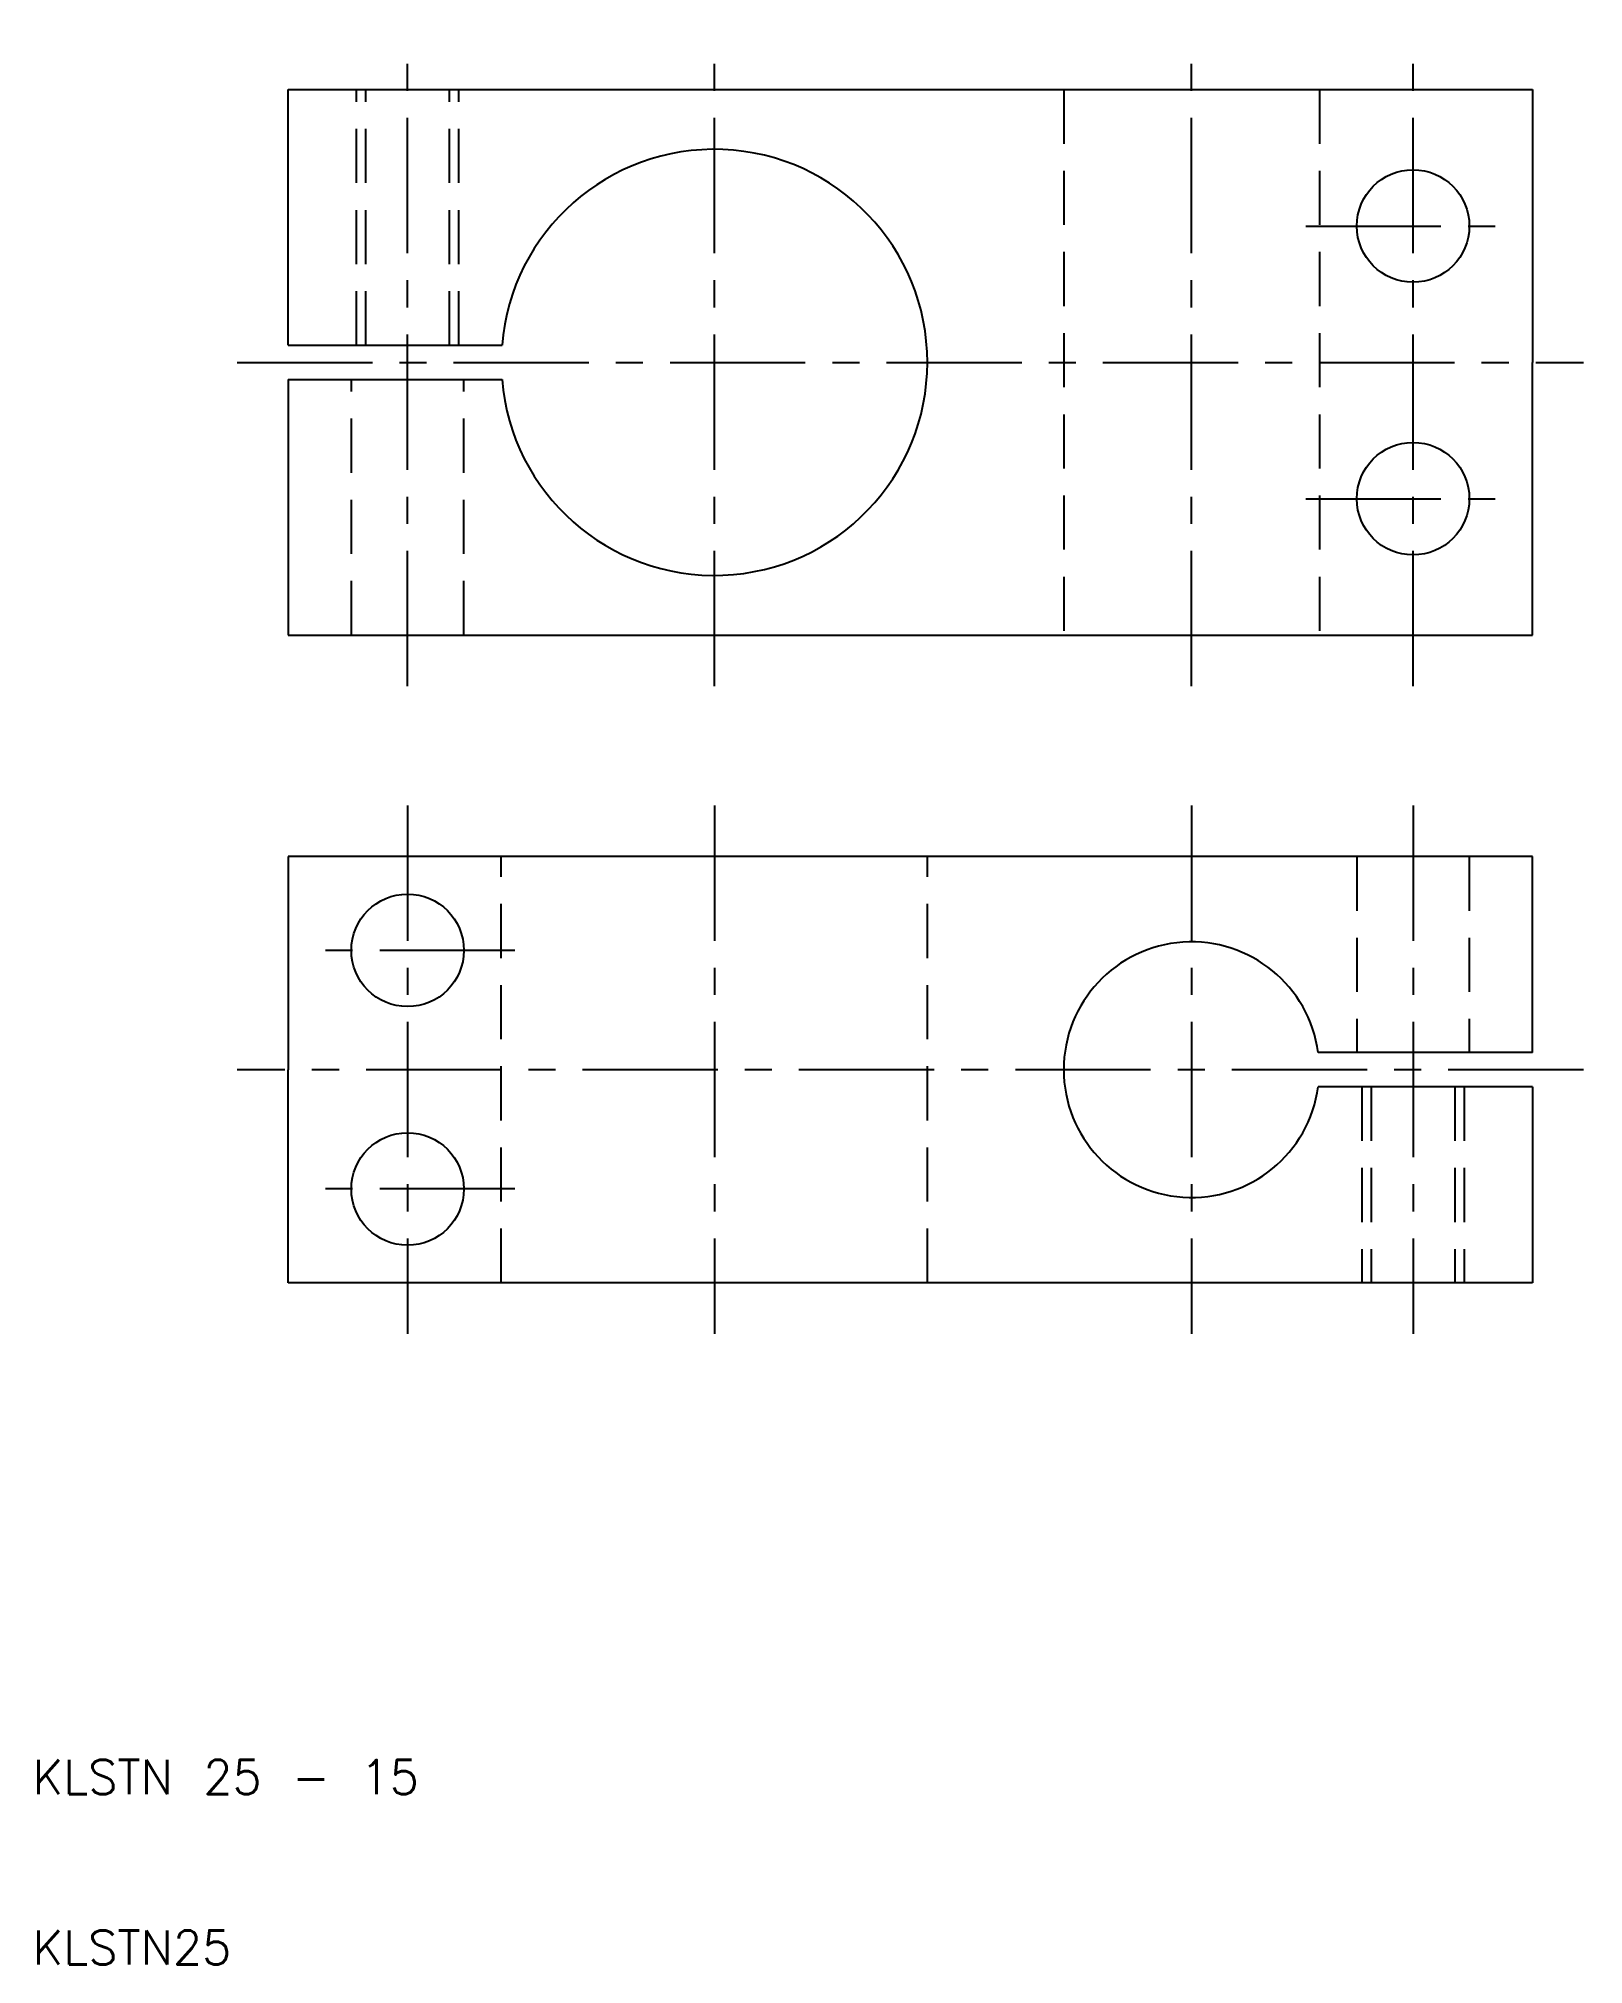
# Model space of a CAD drawing. Extents: x 10 to 101, y 10 to 123.
import ezdxf

# ---------------------------------------------------------------- set-up
doc = ezdxf.new("R2010")
doc.units = 0
doc.header["$LTSCALE"] = 0.25
doc.linetypes.add('CENTER', pattern=[50.8, 31.75, -6.35, 6.35, -6.35])
doc.linetypes.add('DASHED', pattern=[19.05, 12.7, -6.35])
doc.layers.get('0').update_dxf_attribs({"linetype": 'CONTINUOUS'})
doc.layers.add('CENTER', color=1, linetype='CENTER')
doc.styles.get("Standard").update_dxf_attribs({"font": 'txt.shx', "bigfont": 'extfont.shx'})

msp = doc.modelspace()

# ---------------------------------------------------------------- linework, layer by layer
for p, q in [((25, 120), (98, 120)), ((25, 105), (25, 120)), ((98, 120), (98, 104)), ((25, 105), (37.54, 105)), ((98, 88), (98, 104)), ((25, 103), (25, 88)), ((25, 103), (37.54, 103)), ((25, 88), (98, 88)), ((98, 75), (25, 75)), ((25, 75), (25, 62.5)), ((98, 63.5), (98, 75)), ((98, 63.5), (85.433, 63.5)), ((25, 50), (25, 62.5)), ((98, 61.5), (85.433, 61.5)), ((98, 61.5), (98, 50)), ((98, 50), (25, 50))]:
    msp.add_line(p, q)
at = {"color": 3, "linetype": 'DASHED'}
for p, q in [((29, 105), (29, 120)), ((29.541, 105), (29.541, 120)), ((34.459, 105), (34.459, 120)), ((35, 105), (35, 120)), ((70.5, 120), (70.5, 88)), ((85.5, 120), (85.5, 88)), ((28.7, 88), (28.7, 103)), ((35.3, 88), (35.3, 103)), ((37.5, 50), (37.5, 75)), ((62.5, 50), (62.5, 75)), ((87.7, 75), (87.7, 63.5)), ((94.3, 75), (94.3, 63.5)), ((88, 61.5), (88, 50)), ((88.541, 61.5), (88.541, 50)), ((93.459, 61.5), (93.459, 50)), ((94, 61.5), (94, 50))]:
    msp.add_line(p, q, dxfattribs=at)
for centre in [(91, 112), (91, 96), (32, 69.5), (32, 55.5)]:
    msp.add_circle(centre, 3.3)
for centre, radius, start, end in [((50, 104), 12.5, 184.58857, 175.41143), ((78, 62.5), 7.5, 7.66226, 352.33774)]:
    msp.add_arc(centre, radius, start, end)
at = {"layer": 'CENTER', "color": 1, "linetype": 'CENTER'}
for p, q in [((32, 85), (32, 123)), ((50, 85), (50, 123)), ((78, 85), (78, 123)), ((91, 85), (91, 123)), ((84.7, 112), (97.3, 112)), ((22, 104), (101, 104)), ((84.7, 96), (97.3, 96)), ((32, 78), (32, 47)), ((50, 78), (50, 47)), ((78, 78), (78, 47)), ((91, 78), (91, 47)), ((38.3, 69.5), (25.7, 69.5)), ((101, 62.5), (22, 62.5)), ((38.3, 55.5), (25.7, 55.5))]:
    msp.add_line(p, q, dxfattribs=at)

# ---------------------------------------------------------------- texts
for s, p in [('KLSTN 25 - 15', (10, 20)), ('KLSTN25', (10, 10))]:
    msp.add_text(s, height=2).set_placement(p)

doc.saveas('drawing.dxf')
